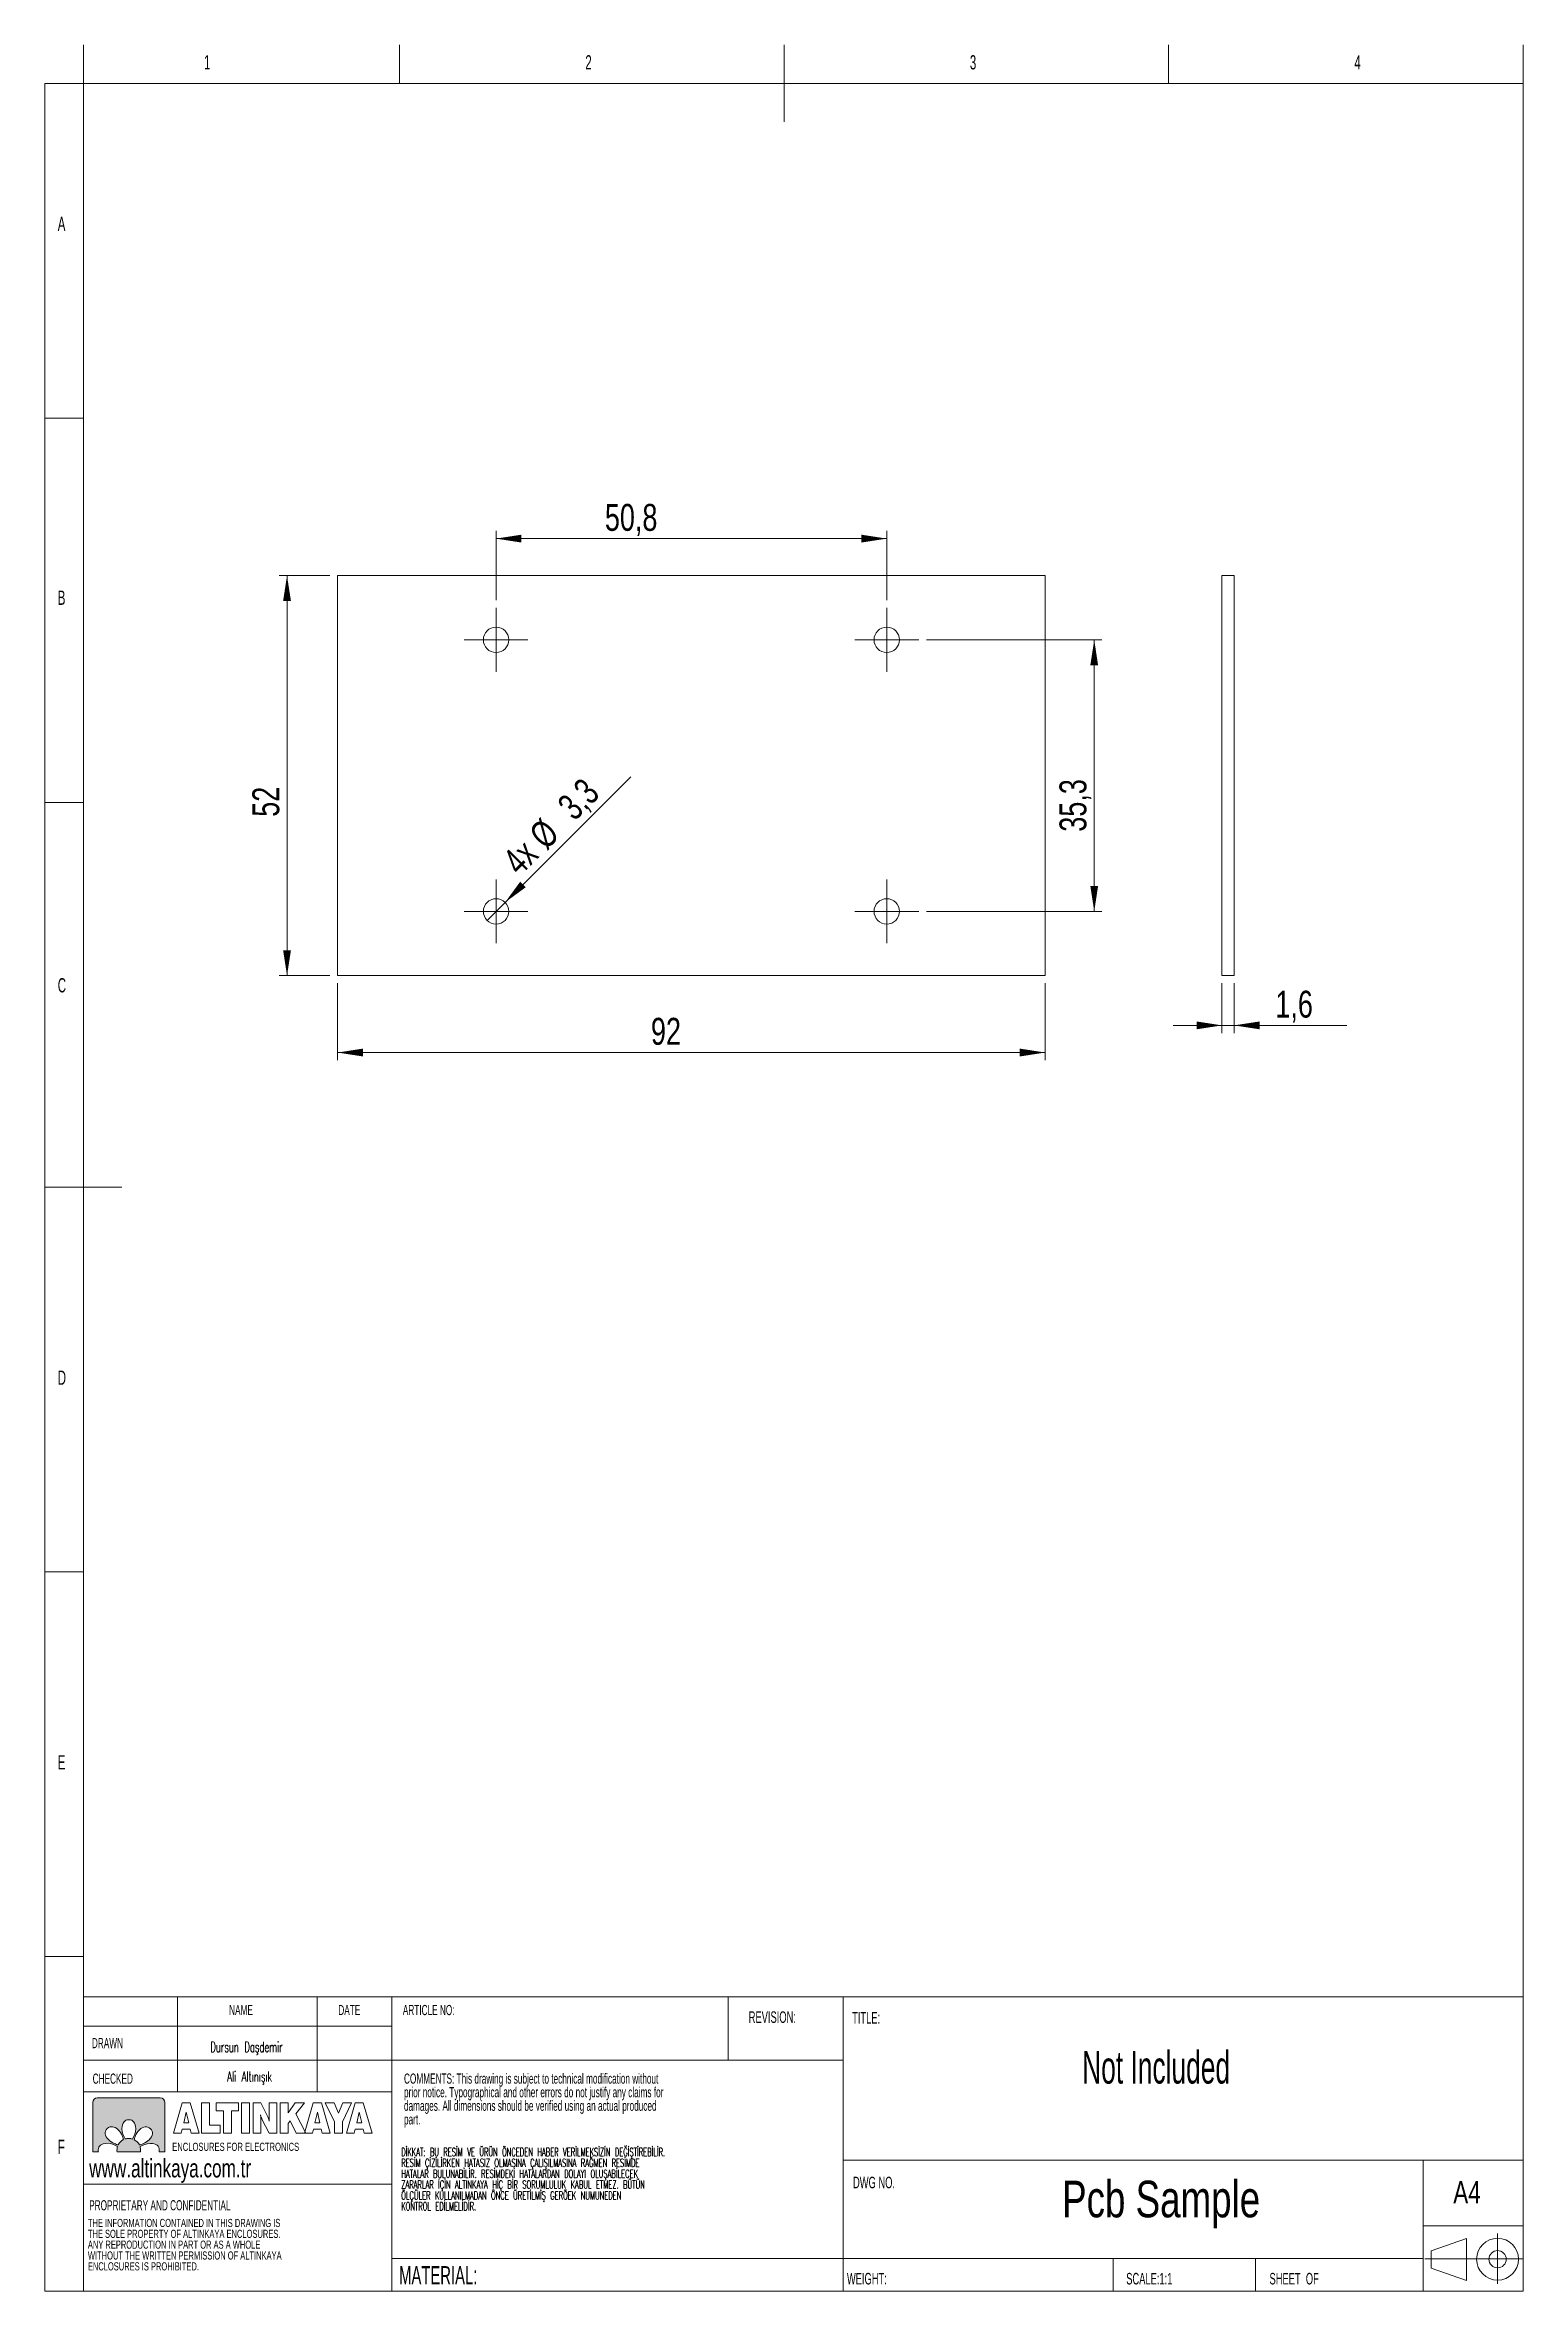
# Model space of a CAD drawing. Header units: millimetres. Extents: x 13 to 205, y 5 to 297.
import ezdxf

# ---------------------------------------------------------------- set-up
doc = ezdxf.new("R2010")
doc.units = ezdxf.units.MM
doc.layers.add('LAYER_1', color=179, linetype='Continuous', lineweight=15)
doc.layers.add('LAYER_2', color=1, linetype='Continuous')
doc.styles.add('SLDTEXTSTYLE0', font='TXT', dxfattribs={"width": 0.7})
doc.styles.add('SLDTEXTSTYLE1', font='TXT', dxfattribs={"width": 0.605})
doc.styles.add('SLDTEXTSTYLE2', font='TXT', dxfattribs={"width": 0.75})
doc.styles.add('SLDTEXTSTYLE3', font='TXT', dxfattribs={"width": 0.605, "bigfont": 'bigfont'})
doc.dimstyles.new('SLDDIMSTYLE0', dxfattribs={"dimtxt": 3.5, "dimasz": 3.302, "dimexe": 0, "dimexo": 0.0625, "dimgap": 0.875, "dimtad": 1, "dimrnd": 1e-09, "dimzin": 12, "dimdsep": 46, "dimtxsty": 'SLDTEXTSTYLE2', "dimsah": 1, "dimcen": 0.09, "dimadec": 0, "dimazin": 3, "dimtfac": 1, "dimtofl": 0, "dimtmove": 0, "dimatfit": 3, "dimfxl": 1, "dimfrac": 2, "dimtolj": 1, "dimtzin": 12, "dimarcsym": 0})
doc.dimstyles.new('SLDDIMSTYLE1', dxfattribs={"dimtxt": 3.5, "dimasz": 3.302, "dimexe": 0, "dimexo": 0.0625, "dimgap": 0.875, "dimtad": 1, "dimdec": 1, "dimrnd": 1e-09, "dimzin": 12, "dimdsep": 46, "dimtxsty": 'SLDTEXTSTYLE2', "dimsah": 1, "dimcen": 0.09, "dimadec": 0, "dimazin": 3, "dimtfac": 1, "dimtdec": 1, "dimtofl": 0, "dimtmove": 0, "dimatfit": 3, "dimfxl": 1, "dimfrac": 2, "dimtolj": 1, "dimtzin": 12, "dimarcsym": 0})
doc.dimstyles.new('SLDDIMSTYLE2', dxfattribs={"dimtxt": 3.5, "dimasz": 3.302, "dimexe": 0, "dimexo": 0.0625, "dimgap": 0.875, "dimtad": 1, "dimdec": 1, "dimrnd": 1e-09, "dimzin": 12, "dimdsep": 46, "dimtxsty": 'SLDTEXTSTYLE2', "dimblk1": 'NONE', "dimsah": 1, "dimcen": 0, "dimadec": 0, "dimazin": 3, "dimtfac": 1, "dimtdec": 1, "dimtmove": 0, "dimatfit": 3, "dimldrblk": 'NONE', "dimfxl": 1, "dimfrac": 2, "dimtolj": 1, "dimtzin": 12, "dimarcsym": 0})
doc.dimstyles.new('SLDDIMSTYLE3', dxfattribs={"dimtxt": 3.5, "dimasz": 3.302, "dimexe": 0, "dimexo": 0.0625, "dimgap": 0.875, "dimtad": 1, "dimdec": 1, "dimrnd": 1e-09, "dimzin": 12, "dimdsep": 46, "dimtxsty": 'SLDTEXTSTYLE2', "dimsah": 1, "dimcen": 0.09, "dimadec": 0, "dimazin": 3, "dimtfac": 1, "dimtdec": 1, "dimtmove": 0, "dimatfit": 0, "dimfxl": 1, "dimfrac": 2, "dimtolj": 1, "dimtzin": 12, "dimarcsym": 0})

# ---------------------------------------------------------------- blocks, each defined once
blk = doc.blocks.new('Block5')
at = {"layer": 'LAYER_1'}
for p, q in [((6.79, 7.34), (1.01, 5.34)), ((6.79, 7.34), (6.79, 0.54)), ((11.82, 8.19), (11.82, 0)), ((0, 4.03), (15.88, 4.03)), ((1.01, 5.34), (1.01, 2.54)), ((1.01, 2.54), (6.79, 0.54))]:
    blk.add_line(p, q, dxfattribs=at)
for radius in [3.4, 1.4]:
    blk.add_circle((11.82, 3.99), radius, dxfattribs=at)
blk = doc.blocks.new('Block6')
at = {"layer": 'LAYER_1', "color": 250}
for p, q in [((0, 0), (1.27, 4.36)), ((1.27, 4.36), (2.44, 4.36)), ((2.44, 4.36), (3.71, 0)), ((4.04, 0), (4.04, 4.36)), ((4.04, 4.36), (5.2, 4.36)), ((5.2, 4.36), (5.2, 1.16)), ((6.19, 3.21), (6.19, 4.36)), ((6.19, 4.36), (9.41, 4.36)), ((9.41, 4.36), (9.41, 3.21)), ((9.82, 0), (9.82, 4.36)), ((9.82, 4.36), (11, 4.36)), ((11, 4.36), (11, 0)), ((11.52, 0), (11.52, 4.36)), ((11.52, 4.36), (12.62, 4.36)), ((12.62, 4.36), (13.64, 2.33)), ((13.82, 2.3), (13.82, 4.36)), ((13.82, 4.36), (14.92, 4.36)), ((14.92, 4.36), (14.92, 0)), ((15.42, 0), (15.42, 4.36)), ((15.42, 4.36), (16.57, 4.36)), ((16.57, 4.36), (16.57, 2.92)), ((16.57, 2.92), (17.61, 4.36)), ((17.61, 4.36), (18.96, 4.36)), ((18.96, 4.36), (17.67, 2.75)), ((18.94, 0), (20.21, 4.36)), ((20.21, 4.36), (21.38, 4.36)), ((21.38, 4.36), (22.65, 0)), ((23.27, 1.61), (21.94, 4.36)), ((21.94, 4.36), (23.22, 4.36)), ((23.22, 4.36), (23.84, 2.87)), ((23.84, 2.87), (24.47, 4.36)), ((25.72, 4.36), (24.42, 1.61)), ((24.47, 4.36), (25.72, 4.36)), ((25, 0), (26.27, 4.36)), ((26.27, 4.36), (27.44, 4.36)), ((27.44, 4.36), (28.71, 0)), ((1.14, 0), (0, 0)), ((1.28, 0.58), (1.14, 0)), ((2.43, 0.58), (1.28, 0.58)), ((1.86, 3), (1.49, 1.49)), ((1.49, 1.49), (2.22, 1.49)), ((2.22, 1.49), (1.86, 3)), ((2.56, 0), (2.43, 0.58)), ((3.71, 0), (2.56, 0)), ((6.77, 0), (4.04, 0)), ((5.2, 1.16), (6.77, 1.16)), ((7.23, 3.21), (6.19, 3.21)), ((6.77, 1.16), (6.77, 0)), ((7.23, 0), (7.23, 3.21)), ((8.39, 0), (7.23, 0)), ((9.41, 3.21), (8.39, 3.21)), ((8.39, 3.21), (8.39, 0)), ((11, 0), (9.82, 0)), ((12.62, 0), (11.52, 0)), ((12.62, 2.04), (12.62, 0)), ((13.82, 0), (12.8, 2.01)), ((14.92, 0), (13.82, 0)), ((16.57, 0), (15.42, 0)), ((16.86, 1.75), (16.57, 1.39)), ((16.57, 1.39), (16.57, 0)), ((17.74, 0), (16.86, 1.75)), ((17.67, 2.75), (19.12, 0)), ((19.12, 0), (17.74, 0)), ((20.08, 0), (18.94, 0)), ((20.22, 0.58), (20.08, 0)), ((21.37, 0.58), (20.22, 0.58)), ((20.8, 3), (20.43, 1.49)), ((20.43, 1.49), (21.16, 1.49)), ((21.16, 1.49), (20.8, 3)), ((21.5, 0), (21.37, 0.58)), ((22.65, 0), (21.5, 0)), ((23.27, 0), (23.27, 1.61)), ((24.42, 0), (23.27, 0)), ((24.42, 1.61), (24.42, 0)), ((26.14, 0), (25, 0)), ((26.28, 0.58), (26.14, 0)), ((27.43, 0.58), (26.28, 0.58)), ((26.86, 3), (26.49, 1.49)), ((26.49, 1.49), (27.21, 1.49)), ((27.21, 1.49), (26.86, 3)), ((27.56, 0), (27.43, 0.58)), ((28.71, 0), (27.56, 0))]:
    blk.add_line(p, q, dxfattribs=at)
for points in [[(12.7, 2.26), (12.67, 2.37), (12.63, 2.5), (12.59, 2.64)], [(12.59, 2.64), (12.6, 2.56), (12.61, 2.48), (12.62, 2.4)], [(12.62, 2.4), (12.62, 2.31), (12.62, 2.19), (12.62, 2.04)], [(12.8, 2.01), (12.77, 2.07), (12.74, 2.16), (12.7, 2.26)], [(13.64, 2.33), (13.67, 2.28), (13.7, 2.19), (13.73, 2.09)], [(13.73, 2.09), (13.77, 1.99), (13.81, 1.86), (13.85, 1.71)], [(13.82, 1.97), (13.82, 2.06), (13.82, 2.17), (13.82, 2.3)], [(13.85, 1.71), (13.84, 1.79), (13.83, 1.87), (13.82, 1.97)]]:
    blk.add_open_spline(points, degree=3, dxfattribs=at)
blk = doc.blocks.new('Block4_2')
at = {"color": 7, "linetype": 'Continuous', "lineweight": 0, "insert": (0.07, 1.37), "char_height": 1.3229, "attachment_point": 1, "style": 'SLDTEXTSTYLE0'}
blk.add_mtext('ENCLOSURES FOR ELECTRONICS', dxfattribs=at)
blk = doc.blocks.new('SW_NOTE_0')
at = {"layer": 'LAYER_1', "color": 0, "char_height": 1.0583, "attachment_point": 1, "style": 'SLDTEXTSTYLE1'}
for s, insert in [('THE INFORMATION CONTAINED IN THIS DRAWING IS', (0, 1.36)), ('ANY REPRODUCTION IN PART OR AS A WHOLE', (0, -1.46)), ('WITHOUT THE WRITTEN PERMISSION OF ALTINKAYA', (0, -2.87)), ('THE SOLE PROPERTY OF ALTINKAYA ENCLOSURES.', (0, -0.05)), ('ENCLOSURES IS PROHIBITED.', (0, -4.28))]:
    blk.add_mtext(s, dxfattribs=dict(at, insert=insert))
blk = doc.blocks.new('SW_NOTE_1')
at = {"layer": 'LAYER_1', "color": 0, "attachment_point": 1, "style": 'SLDTEXTSTYLE1'}
for s, insert, char_height in [('COMMENTS: This drawing is subject to technical modification without', (0, 1.71), 1.3229), ('prior notice. Typographical and other errors do not justify any claims for', (0, -0.06), 1.3229), ('damages. All dimensions should be verified using an actual produced', (0, -1.82), 1.3229), ('part.', (0, -3.59), 1.323)]:
    blk.add_mtext(s, dxfattribs=dict(at, insert=insert, char_height=char_height))
blk = doc.blocks.new('SW_NOTE_2')
at = {"layer": 'LAYER_1', "color": 0, "char_height": 1.0583, "attachment_point": 1, "style": 'SLDTEXTSTYLE3'}
for s, insert in [('DİKKAT: BU RESİM VE ÜRÜN ÖNCEDEN HABER VERİLMEKSİZİN DEĞİŞTİREBİLİR.', (0, 1.36)), ('RESİM ÇİZİLİRKEN HATASIZ OLMASINA ÇALIŞILMASINA RAĞMEN RESİMDE', (0, -0.05)), ('ZARARLAR İÇİN ALTINKAYA HİÇ BİR SORUMLULUK KABUL ETMEZ. BÜTÜN', (0, -2.87)), ('HATALAR BULUNABİLİR. RESİMDEKİ HATALARDAN DOLAYI OLUŞABİLECEK', (0, -1.46)), ('ÖLÇÜLER KULLANILMADAN ÖNCE ÜRETİLMİŞ GERÖEK NUMUNEDEN', (0, -4.28)), ('KONTROL EDİLMELİDİR.', (0, -5.69))]:
    blk.add_mtext(s, dxfattribs=dict(at, insert=insert))
blk = doc.blocks.new('*D7')
at = {"layer": 'LAYER_1'}
for p, q in [((50.86, 175.01), (50.86, 165.01)), ((142.86, 175.01), (142.86, 165.01)), ((50.86, 166.01), (142.86, 166.01))]:
    blk.add_line(p, q, dxfattribs=at)
for points in [[(50.86, 166.01), (54.16, 165.5), (54.16, 166.52)], [(142.86, 166.01), (139.56, 166.52), (139.56, 165.5)]]:
    blk.add_solid(points, dxfattribs=at)
at = {"layer": 'LAYER_1', "insert": (91.6, 170.52, -0.7), "char_height": 3.5, "attachment_point": 1, "style": 'SLDTEXTSTYLE2'}
blk.add_mtext('92', dxfattribs=at)
blk = doc.blocks.new('*D8')
at = {"layer": 'LAYER_1'}
for p, q in [((49.86, 228.01), (43.28, 228.01)), ((44.28, 228.01), (44.28, 176.01)), ((49.86, 176.01), (43.28, 176.01))]:
    blk.add_line(p, q, dxfattribs=at)
for points in [[(44.28, 228.01), (43.77, 224.71), (44.79, 224.71)], [(44.28, 176.01), (44.79, 179.31), (43.77, 179.31)]]:
    blk.add_solid(points, dxfattribs=at)
at = {"layer": 'LAYER_1', "insert": (39.77, 196.66, -0.7), "char_height": 3.5, "attachment_point": 1, "rotation": 90, "style": 'SLDTEXTSTYLE2'}
blk.add_mtext('52', dxfattribs=at)
blk = doc.blocks.new('*D9')
at = {"layer": 'LAYER_1'}
for p, q in [((127.41, 219.66), (150.24, 219.66)), ((149.24, 219.66), (149.24, 184.36)), ((127.41, 184.36), (150.24, 184.36))]:
    blk.add_line(p, q, dxfattribs=at)
for points in [[(149.24, 219.66), (148.73, 216.36), (149.74, 216.36)], [(149.24, 184.36), (149.74, 187.66), (148.73, 187.66)]]:
    blk.add_solid(points, dxfattribs=at)
at = {"layer": 'LAYER_1', "insert": (144.72, 194.72, -0.7), "char_height": 3.5, "attachment_point": 1, "rotation": 90, "style": 'SLDTEXTSTYLE2'}
blk.add_mtext('35,3', dxfattribs=at)
blk = doc.blocks.new('*D10')
at = {"layer": 'LAYER_1'}
for p, q in [((71.46, 224.81), (71.46, 233.82)), ((122.26, 224.81), (122.26, 233.82)), ((122.26, 232.82), (71.46, 232.82))]:
    blk.add_line(p, q, dxfattribs=at)
for points in [[(71.46, 232.82), (74.76, 232.31), (74.76, 233.33)], [(122.26, 232.82), (118.96, 233.33), (118.96, 232.31)]]:
    blk.add_solid(points, dxfattribs=at)
at = {"layer": 'LAYER_1', "insert": (85.61, 237.33, -0.7), "char_height": 3.5, "attachment_point": 1, "style": 'SLDTEXTSTYLE2'}
blk.add_mtext('50,8', dxfattribs=at)
blk = doc.blocks.new('*D12')
at = {"layer": 'LAYER_1'}
for q in [(88.97, 201.87), (70.29, 183.19)]:
    blk.add_line((72.63, 185.53), q, dxfattribs=at)
blk.add_solid([(72.63, 185.53), (75.32, 187.5), (74.6, 188.22)], dxfattribs=at)
at = {"layer": 'LAYER_1', "char_height": 3.5, "attachment_point": 1, "rotation": 45, "style": 'SLDTEXTSTYLE2'}
for s, insert in [('3,3', (79.19, 198.48, -0.7)), ('%%c', (75.5, 194.71, -0.7)), ('4x', (72.05, 191.34, -0.7))]:
    blk.add_mtext(s, dxfattribs=dict(at, insert=insert))
blk = doc.blocks.new('_NONE')
blk = doc.blocks.new('SW_CENTERMARKSYMBOL_0')
at = {"layer": 'LAYER_1', "color": 0}
for p, q in [((0, 2.5), (0, 4.15)), ((-2.5, 0), (-4.15, 0)), ((0, 0), (-2.5, 0)), ((0, 0), (0, 2.5)), ((0, 0), (0, -2.5)), ((0, 0), (2.5, 0)), ((2.5, 0), (4.15, 0)), ((0, -2.5), (0, -4.15))]:
    blk.add_line(p, q, dxfattribs=at)
blk = doc.blocks.new('SW_CENTERMARKSYMBOL_1')
at = {"layer": 'LAYER_1', "color": 0}
for p, q in [((0, 2.5), (0, 4.15)), ((-2.5, 0), (-4.15, 0)), ((0, 0), (-2.5, 0)), ((0, 0), (0, 2.5)), ((0, 0), (0, -2.5)), ((0, 0), (2.5, 0)), ((2.5, 0), (4.15, 0)), ((0, -2.5), (0, -4.15))]:
    blk.add_line(p, q, dxfattribs=at)
blk = doc.blocks.new('SW_CENTERMARKSYMBOL_2')
at = {"layer": 'LAYER_1', "color": 0}
for p, q in [((0, 2.5), (0, 4.15)), ((-2.5, 0), (-4.15, 0)), ((0, 0), (-2.5, 0)), ((0, 0), (0, 2.5)), ((0, 0), (0, -2.5)), ((0, 0), (2.5, 0)), ((2.5, 0), (4.15, 0)), ((0, -2.5), (0, -4.15))]:
    blk.add_line(p, q, dxfattribs=at)
blk = doc.blocks.new('SW_CENTERMARKSYMBOL_3')
at = {"layer": 'LAYER_1', "color": 0}
for p, q in [((0, 2.5), (0, 4.15)), ((-2.5, 0), (-4.15, 0)), ((0, 0), (-2.5, 0)), ((0, 0), (0, 2.5)), ((0, 0), (0, -2.5)), ((0, 0), (2.5, 0)), ((2.5, 0), (4.15, 0)), ((0, -2.5), (0, -4.15))]:
    blk.add_line(p, q, dxfattribs=at)
blk = doc.blocks.new('*D17')
at = {"layer": 'LAYER_1'}
for p, q in [((165.84, 175.01), (165.84, 168.54)), ((167.44, 175.01), (167.44, 168.54)), ((165.84, 169.54), (159.49, 169.54)), ((165.84, 169.54), (167.44, 169.54)), ((167.44, 169.54), (182.1, 169.54))]:
    blk.add_line(p, q, dxfattribs=at)
for points in [[(165.84, 169.54), (162.54, 170.05), (162.54, 169.03)], [(167.44, 169.54), (170.74, 169.03), (170.74, 170.05)]]:
    blk.add_solid(points, dxfattribs=at)
at = {"layer": 'LAYER_1', "insert": (172.79, 174.05, 0.1), "char_height": 3.5, "attachment_point": 1, "style": 'SLDTEXTSTYLE2'}
blk.add_mtext('1,6', dxfattribs=at)

msp = doc.modelspace()

# ---------------------------------------------------------------- hatches: boundary and pattern name
at = {"layer": 'LAYER_2'}
h = msp.add_hatch(color=256, dxfattribs=at)
edge = h.paths.add_edge_path(flags=0)
edge.add_spline(control_points=[(19.611, 30.108), (19.289, 30.108), (19.026, 29.845), (19.026, 29.523)], knot_values=[0.9444444, 0.9444444, 0.9444444, 0.9444444, 1, 1, 1, 1], weights=[1, 1, 1, 1], degree=3, periodic=0)
edge.add_line((19.026, 29.523), (19.026, 23.087))
edge.add_line((19.026, 23.087), (19.764, 23.087))
edge.add_spline(control_points=[(19.764, 23.087), (19.747, 23.158), (19.739, 23.233), (19.739, 23.314)], knot_values=[0.7777778, 0.7777778, 0.7777778, 0.7777778, 0.8333333, 0.8333333, 0.8333333, 0.8333333], weights=[1, 1, 1, 1], degree=3, periodic=0)
edge.add_spline(control_points=[(19.739, 23.314), (19.737, 23.879), (20.159, 24.2), (20.867, 24.213)], knot_values=[0.7222222, 0.7222222, 0.7222222, 0.7222222, 0.7777778, 0.7777778, 0.7777778, 0.7777778], weights=[1, 1, 1, 1], degree=3, periodic=0)
edge.add_spline(control_points=[(20.867, 24.213), (21.487, 24.225), (22.104, 23.879), (22.246, 23.793)], knot_values=[0.6666667, 0.6666667, 0.6666667, 0.6666667, 0.7222222, 0.7222222, 0.7222222, 0.7222222], weights=[1, 1, 1, 1], degree=3, periodic=0)
edge.add_spline(control_points=[(22.246, 23.793), (22.196, 23.641), (22.169, 23.478), (22.169, 23.309)], knot_values=[0.6111111, 0.6111111, 0.6111111, 0.6111111, 0.6666667, 0.6666667, 0.6666667, 0.6666667], weights=[1, 1, 1, 1], degree=3, periodic=0)
edge.add_spline(control_points=[(22.169, 23.309), (22.169, 23.234), (22.174, 23.16), (22.185, 23.087)], knot_values=[0.5555556, 0.5555556, 0.5555556, 0.5555556, 0.6111111, 0.6111111, 0.6111111, 0.6111111], weights=[1, 1, 1, 1], degree=3, periodic=0)
edge.add_line((22.185, 23.087), (25.229, 23.087))
edge.add_spline(control_points=[(25.229, 23.087), (25.24, 23.16), (25.245, 23.234), (25.245, 23.309)], knot_values=[0.4444444, 0.4444444, 0.4444444, 0.4444444, 0.5, 0.5, 0.5, 0.5], weights=[1, 1, 1, 1], degree=3, periodic=0)
edge.add_spline(control_points=[(25.245, 23.309), (25.245, 23.475), (25.219, 23.635), (25.17, 23.785)], knot_values=[0.3888889, 0.3888889, 0.3888889, 0.3888889, 0.4444444, 0.4444444, 0.4444444, 0.4444444], weights=[1, 1, 1, 1], degree=3, periodic=0)
edge.add_spline(control_points=[(25.17, 23.785), (25.318, 23.873), (25.93, 24.215), (26.547, 24.204)], knot_values=[0.3333333, 0.3333333, 0.3333333, 0.3333333, 0.3888889, 0.3888889, 0.3888889, 0.3888889], weights=[1, 1, 1, 1], degree=3, periodic=0)
edge.add_spline(control_points=[(26.547, 24.204), (27.255, 24.19), (27.677, 23.869), (27.674, 23.304)], knot_values=[0.2777778, 0.2777778, 0.2777778, 0.2777778, 0.3333333, 0.3333333, 0.3333333, 0.3333333], weights=[1, 1, 1, 1], degree=3, periodic=0)
edge.add_spline(control_points=[(27.674, 23.304), (27.675, 23.227), (27.667, 23.155), (27.652, 23.087)], knot_values=[0.2222222, 0.2222222, 0.2222222, 0.2222222, 0.2777778, 0.2777778, 0.2777778, 0.2777778], weights=[1, 1, 1, 1], degree=3, periodic=0)
edge.add_line((27.652, 23.087), (28.388, 23.087))
edge.add_line((28.388, 23.087), (28.388, 29.523))
edge.add_spline(control_points=[(28.388, 29.523), (28.388, 29.845), (28.125, 30.108), (27.803, 30.108)], knot_values=[0.0555556, 0.0555556, 0.0555556, 0.0555556, 0.1111111, 0.1111111, 0.1111111, 0.1111111], weights=[1, 1, 1, 1], degree=3, periodic=0)
edge.add_line((27.803, 30.108), (19.611, 30.108))
edge = h.paths.add_edge_path(flags=0)
edge.add_spline(control_points=[(24.191, 24.77), (24.038, 24.82), (23.876, 24.848), (23.707, 24.848)], knot_values=[0.6666667, 0.6666667, 0.6666667, 0.6666667, 0.8333333, 0.8333333, 0.8333333, 0.8333333], weights=[1, 1, 1, 1], degree=3, periodic=0)
edge.add_spline(control_points=[(23.707, 24.848), (23.541, 24.848), (23.381, 24.821), (23.231, 24.773)], knot_values=[0.8333333, 0.8333333, 0.8333333, 0.8333333, 1, 1, 1, 1], weights=[1, 1, 1, 1], degree=3, periodic=0)
edge.add_spline(control_points=[(23.231, 24.773), (23.143, 24.92), (22.801, 25.533), (22.813, 26.15)], knot_values=[0, 0, 0, 0, 0.1666667, 0.1666667, 0.1666667, 0.1666667], weights=[1, 1, 1, 1], degree=3, periodic=0)
edge.add_spline(control_points=[(22.813, 26.15), (22.826, 26.857), (23.147, 27.279), (23.712, 27.277)], knot_values=[0.1666667, 0.1666667, 0.1666667, 0.1666667, 0.3333333, 0.3333333, 0.3333333, 0.3333333], weights=[1, 1, 1, 1], degree=3, periodic=0)
edge.add_spline(control_points=[(23.712, 27.277), (24.276, 27.279), (24.598, 26.857), (24.611, 26.15)], knot_values=[0.3333333, 0.3333333, 0.3333333, 0.3333333, 0.5, 0.5, 0.5, 0.5], weights=[1, 1, 1, 1], degree=3, periodic=0)
edge.add_spline(control_points=[(24.611, 26.15), (24.622, 25.529), (24.276, 24.913), (24.191, 24.77)], knot_values=[0.5, 0.5, 0.5, 0.5, 0.6666667, 0.6666667, 0.6666667, 0.6666667], weights=[1, 1, 1, 1], degree=3, periodic=0)
edge = h.paths.add_edge_path(flags=0)
edge.add_spline(control_points=[(22.339, 25.956), (22.785, 25.526), (22.976, 24.848), (23.017, 24.684)], knot_values=[0.6, 0.6, 0.6, 0.6, 0.8, 0.8, 0.8, 0.8], weights=[1, 1, 1, 1], degree=3, periodic=0)
edge.add_spline(control_points=[(23.017, 24.684), (22.724, 24.537), (22.484, 24.299), (22.336, 24.007)], knot_values=[0.8, 0.8, 0.8, 0.8, 1, 1, 1, 1], weights=[1, 1, 1, 1], degree=3, periodic=0)
edge.add_spline(control_points=[(22.336, 24.007), (22.167, 24.05), (21.494, 24.241), (21.067, 24.684)], knot_values=[0, 0, 0, 0, 0.2, 0.2, 0.2, 0.2], weights=[1, 1, 1, 1], degree=3, periodic=0)
edge.add_spline(control_points=[(21.067, 24.684), (20.576, 25.195), (20.505, 25.72), (20.906, 26.118)], knot_values=[0.2, 0.2, 0.2, 0.2, 0.4, 0.4, 0.4, 0.4], weights=[1, 1, 1, 1], degree=3, periodic=0)
edge.add_spline(control_points=[(20.906, 26.118), (21.303, 26.518), (21.829, 26.447), (22.339, 25.956)], knot_values=[0.4, 0.4, 0.4, 0.4, 0.6, 0.6, 0.6, 0.6], weights=[1, 1, 1, 1], degree=3, periodic=0)
edge = h.paths.add_edge_path(flags=0)
edge.add_spline(control_points=[(26.354, 24.678), (25.924, 24.232), (25.245, 24.041), (25.082, 24)], knot_values=[0.6, 0.6, 0.6, 0.6, 0.8, 0.8, 0.8, 0.8], weights=[1, 1, 1, 1], degree=3, periodic=0)
edge.add_spline(control_points=[(25.082, 24), (24.934, 24.292), (24.697, 24.532), (24.405, 24.68)], knot_values=[0.8, 0.8, 0.8, 0.8, 1, 1, 1, 1], weights=[1, 1, 1, 1], degree=3, periodic=0)
edge.add_spline(control_points=[(24.405, 24.68), (24.447, 24.849), (24.639, 25.522), (25.082, 25.949)], knot_values=[0, 0, 0, 0, 0.2, 0.2, 0.2, 0.2], weights=[1, 1, 1, 1], degree=3, periodic=0)
edge.add_spline(control_points=[(25.082, 25.949), (25.592, 26.44), (26.117, 26.511), (26.515, 26.11)], knot_values=[0.2, 0.2, 0.2, 0.2, 0.4, 0.4, 0.4, 0.4], weights=[1, 1, 1, 1], degree=3, periodic=0)
edge.add_spline(control_points=[(26.515, 26.11), (26.915, 25.713), (26.845, 25.188), (26.354, 24.678)], knot_values=[0.4, 0.4, 0.4, 0.4, 0.6, 0.6, 0.6, 0.6], weights=[1, 1, 1, 1], degree=3, periodic=0)

# ---------------------------------------------------------------- linework, layer by layer
at = {"color": 7, "linetype": 'Continuous', "lineweight": 15}
for p, q in [((142.861, 228.009), (50.861, 228.009)), ((50.861, 228.009), (50.861, 176.009)), ((142.861, 176.009), (142.861, 228.009)), ((165.842, 228.009), (165.842, 176.009)), ((167.442, 228.009), (165.842, 228.009)), ((167.442, 228.009), (167.442, 176.009)), ((50.861, 176.009), (142.861, 176.009)), ((167.442, 176.009), (165.842, 176.009))]:
    msp.add_line(p, q, dxfattribs=at)
at = {"color": 7, "linetype": 'Continuous', "lineweight": 0}
msp.add_line((17.8, 60.25), (17.8, 5), dxfattribs=at)
msp.add_line((17.8, 60.25), (17.8, 5), dxfattribs=at)
at = {"color": 22, "linetype": 'Continuous', "lineweight": 0}
for p, q in [((19.026, 23.087), (19.026, 29.523)), ((19.611, 30.108), (27.803, 30.108)), ((28.388, 29.523), (28.388, 23.087)), ((19.764, 23.087), (19.026, 23.087)), ((25.229, 23.087), (22.185, 23.087)), ((28.388, 23.087), (27.652, 23.087))]:
    msp.add_line(p, q, dxfattribs=at)
at = {"color": 7, "linetype": 'Continuous', "lineweight": 15}
for centre in [(71.461, 219.659), (122.261, 219.659), (71.461, 184.359), (122.261, 184.359)]:
    msp.add_circle(centre, 1.65, dxfattribs=at)
at = {"color": 22, "linetype": 'Continuous', "lineweight": 0}
for points in [[(19.026, 29.523), (19.026, 29.845), (19.289, 30.108), (19.611, 30.108)], [(27.803, 30.108), (28.125, 30.108), (28.388, 29.845), (28.388, 29.523)], [(20.906, 26.118), (21.303, 26.518), (21.829, 26.447), (22.339, 25.956)], [(22.813, 26.15), (22.826, 26.857), (23.147, 27.279), (23.712, 27.277)], [(23.712, 27.277), (24.276, 27.279), (24.598, 26.857), (24.611, 26.15)], [(25.082, 25.949), (25.592, 26.44), (26.117, 26.511), (26.515, 26.11)], [(20.867, 24.213), (20.159, 24.2), (19.737, 23.879), (19.739, 23.314)], [(21.067, 24.684), (20.576, 25.195), (20.505, 25.72), (20.906, 26.118)], [(22.246, 23.793), (22.104, 23.879), (21.487, 24.225), (20.867, 24.213)], [(22.336, 24.007), (22.167, 24.05), (21.494, 24.241), (21.067, 24.684)], [(22.169, 23.309), (22.169, 23.478), (22.196, 23.641), (22.246, 23.793)], [(23.017, 24.684), (22.724, 24.537), (22.484, 24.299), (22.336, 24.007)], [(22.339, 25.956), (22.785, 25.526), (22.976, 24.848), (23.017, 24.684)], [(23.231, 24.773), (23.143, 24.92), (22.801, 25.533), (22.813, 26.15)], [(23.707, 24.848), (23.541, 24.848), (23.381, 24.821), (23.231, 24.773)], [(24.191, 24.77), (24.038, 24.82), (23.876, 24.848), (23.707, 24.848)], [(24.611, 26.15), (24.622, 25.529), (24.276, 24.913), (24.191, 24.77)], [(24.405, 24.68), (24.447, 24.849), (24.639, 25.522), (25.082, 25.949)], [(25.082, 24), (24.934, 24.292), (24.697, 24.532), (24.405, 24.68)], [(26.354, 24.678), (25.924, 24.232), (25.245, 24.041), (25.082, 24)], [(26.547, 24.204), (25.93, 24.215), (25.318, 23.873), (25.17, 23.785)], [(25.17, 23.785), (25.219, 23.635), (25.245, 23.475), (25.245, 23.309)], [(26.515, 26.11), (26.915, 25.713), (26.845, 25.188), (26.354, 24.678)], [(27.674, 23.304), (27.677, 23.869), (27.255, 24.19), (26.547, 24.204)], [(19.739, 23.314), (19.739, 23.233), (19.747, 23.158), (19.764, 23.087)], [(22.185, 23.087), (22.174, 23.16), (22.169, 23.234), (22.169, 23.309)], [(25.245, 23.309), (25.245, 23.234), (25.24, 23.16), (25.229, 23.087)], [(27.652, 23.087), (27.667, 23.155), (27.675, 23.227), (27.674, 23.304)]]:
    msp.add_open_spline(points, degree=3, dxfattribs=at)
at = {"layer": 'LAYER_1'}
for p, q in [((17.8, 292), (17.8, 297)), ((58.9, 292), (58.9, 297)), ((108.9, 297), (108.9, 287)), ((158.9, 292), (158.9, 297)), ((205, 292), (205, 297)), ((12.8, 292), (12.8, 5)), ((17.8, 292), (12.8, 292)), ((17.8, 292), (17.8, 5)), ((205, 292), (17.8, 292)), ((205, 5), (205, 292)), ((17.8, 248.5), (12.8, 248.5)), ((12.8, 198.5), (17.8, 198.5)), ((12.8, 148.5), (22.8, 148.5)), ((12.8, 98.5), (17.8, 98.5)), ((17.8, 48.5), (12.8, 48.5)), ((72.424, 43.249), (17.8, 43.249)), ((30.02, 43.249), (30.02, 30.921)), ((48.213, 43.249), (48.213, 30.921)), ((57.912, 39.44), (57.912, 43.249)), ((72.424, 43.249), (205, 43.249)), ((101.637, 43.249), (101.637, 35.023)), ((116.6, 43.249), (116.6, 9.25)), ((17.8, 39.44), (57.912, 39.44)), ((57.912, 39.44), (57.912, 5)), ((17.8, 35.023), (57.912, 35.023)), ((57.912, 35.023), (116.6, 35.023)), ((17.8, 30.921), (57.912, 30.921)), ((116.6, 22), (205, 22)), ((192, 22), (192, 5)), ((17.8, 18.913), (57.912, 18.913)), ((57.912, 9.25), (192, 9.25)), ((116.6, 9.25), (116.6, 5)), ((151.681, 9.25), (151.681, 5)), ((170.2, 9.25), (170.2, 5)), ((12.8, 5), (17.8, 5)), ((17.8, 5), (205, 5))]:
    msp.add_line(p, q, dxfattribs=at)
at = {"layer": 'LAYER_1', "color": 7}
msp.add_line((205, 13.5), (192, 13.5), dxfattribs=at)

# ---------------------------------------------------------------- block references
at = {"color": 7, "linetype": 'Continuous'}
for name, p, xscale, yscale, zscale in [('Block6', (29.506, 25.546), 0.9, 0.9, 0.9), ('Block4_2', (29.292, 23.19), 0.8, 0.8, 0.8), ('Block5', (192.226, 5.952), 0.8, 0.8, 0.8)]:
    msp.add_blockref(name, p, dxfattribs=dict(at, xscale=xscale, yscale=yscale, zscale=zscale))
at = {"layer": 'LAYER_1'}
for name, p in [('SW_CENTERMARKSYMBOL_0', (71.461, 219.659)), ('SW_CENTERMARKSYMBOL_1', (122.261, 219.659)), ('SW_CENTERMARKSYMBOL_3', (71.461, 184.359)), ('SW_CENTERMARKSYMBOL_2', (122.261, 184.359)), ('SW_NOTE_2', (59.128, 22.242))]:
    msp.add_blockref(name, p, dxfattribs=at)
at = {"layer": 'LAYER_1', "color": 7}
for name, p in [('SW_NOTE_1', (59.49, 31.576)), ('SW_NOTE_0', (18.388, 13.025))]:
    msp.add_blockref(name, p, dxfattribs=at)

# ---------------------------------------------------------------- texts
at = {"color": 7, "linetype": 'Continuous', "lineweight": 0}
for s, insert, char_height, attachment_point, style in [('Dursun Daşdemir', (39.012, 37.4), 1.32292, 2, 'SLDTEXTSTYLE3'), ('Ali Altınışık', (39.418, 33.563), 1.32292, 2, 'SLDTEXTSTYLE3'), ('F', (14.467, 24.668), 1.852, 1, 'SLDTEXTSTYLE1'), ('www.altinkaya.com.tr', (18.555, 22.16), 2.38125, 1, 'SLDTEXTSTYLE0')]:
    msp.add_mtext(s, dxfattribs=dict(at, insert=insert, char_height=char_height, attachment_point=attachment_point, style=style))
at = {"layer": 'LAYER_1', "attachment_point": 1, "style": 'SLDTEXTSTYLE1'}
for s, insert, char_height in [('1', (33.483, 295.668), 1.852), ('2', (83.067, 295.668), 1.852), ('3', (133.067, 295.668), 1.852), ('4', (183.067, 295.668), 1.852), ('A', (14.467, 274.668), 1.852), ('B', (14.467, 226.062), 1.852), ('C', (14.467, 175.68), 1.852), ('D', (14.467, 124.668), 1.852), ('E', (14.467, 74.668), 1.852), ('ARTICLE NO:', (59.341, 42.198), 1.32292), ('REVISION:', (104.314, 41.366), 1.5), ('MATERIAL:', (58.856, 8.24), 2.3813)]:
    msp.add_mtext(s, dxfattribs=dict(at, insert=insert, char_height=char_height))
at = {"layer": 'LAYER_1', "color": 7}
for s, insert, char_height, attachment_point, style in [('NAME', (36.754, 42.198), 1.3229, 1, 'SLDTEXTSTYLE1'), ('DATE', (50.951, 42.198), 1.3229, 1, 'SLDTEXTSTYLE1'), ('TITLE:', (117.756, 41.278), 1.5, 1, 'SLDTEXTSTYLE1'), ('DRAWN', (18.908, 37.901), 1.3229, 1, 'SLDTEXTSTYLE1'), ('Not Included', (157.283, 36.209), 4.23333, 2, 'SLDTEXTSTYLE1'), ('CHECKED', (19.009, 33.281), 1.3229, 1, 'SLDTEXTSTYLE1'), ('DWG NO.', (117.874, 19.869), 1.5, 1, 'SLDTEXTSTYLE1'), ('Pcb Sample', (157.937, 19.349), 4.7625, 2, 'SLDTEXTSTYLE2'), ('A4', (195.921, 19.3), 2.9104, 1, 'SLDTEXTSTYLE2'), ('PROPRIETARY AND CONFIDENTIAL', (18.555, 16.817), 1.32292, 1, 'SLDTEXTSTYLE1'), ('WEIGHT:', (117.083, 7.361), 1.4986, 1, 'SLDTEXTSTYLE1'), ('SCALE:1:1', (153.399, 7.362), 1.5, 1, 'SLDTEXTSTYLE1'), ('SHEET  OF', (172.029, 7.362), 1.5, 1, 'SLDTEXTSTYLE1')]:
    msp.add_mtext(s, dxfattribs=dict(at, insert=insert, char_height=char_height, attachment_point=attachment_point, style=style))

# ---------------------------------------------------------------- dimensions: what is measured, and where the dimension line sits
at = {"layer": 'LAYER_1'}
for base, p1, p2, dimstyle, picture, middle in [((71.461, 232.817), (122.261, 223.809), (71.461, 223.809), 'SLDDIMSTYLE1', '*D10', (91.557, 232.817)), ((142.861, 166.009), (50.861, 176.009), (142.861, 176.009), 'SLDDIMSTYLE0', '*D7', (95.607, 166.009)), ((167.442, 169.542), (165.842, 176.009), (167.442, 176.009), 'SLDDIMSTYLE3', '*D17', (177.442, 169.542))]:
    dim = msp.add_linear_dim(base=base, p1=p1, p2=p2, dimstyle=dimstyle, dxfattribs=at)
    dim.commit()
    dim.dimension.update_dxf_attribs({"geometry": picture, "text_midpoint": middle, "dimtype": 160})
for base, p1, p2, dimstyle, picture, middle in [((44.278, 176.009), (50.861, 228.009), (50.861, 176.009), 'SLDDIMSTYLE0', '*D8', (44.278, 200.667)), ((149.236, 184.359), (126.411, 219.659), (126.411, 184.359), 'SLDDIMSTYLE1', '*D9', (149.236, 200.667))]:
    dim = msp.add_linear_dim(base=base, p1=p1, p2=p2, angle=90, dimstyle=dimstyle, dxfattribs=at)
    dim.commit()
    dim.dimension.update_dxf_attribs({"geometry": picture, "text_midpoint": middle, "dimtype": 160})
dim = msp.add_diameter_dim_2p(p1=(70.295, 183.193), p2=(72.628, 185.526), text='4x<>', dimstyle='SLDDIMSTYLE2', dxfattribs=at)
dim.commit()
dim.dimension.update_dxf_attribs({"geometry": '*D12', "text_midpoint": (82.286, 195.184), "dimtype": 163})

doc.saveas('drawing.dxf')
